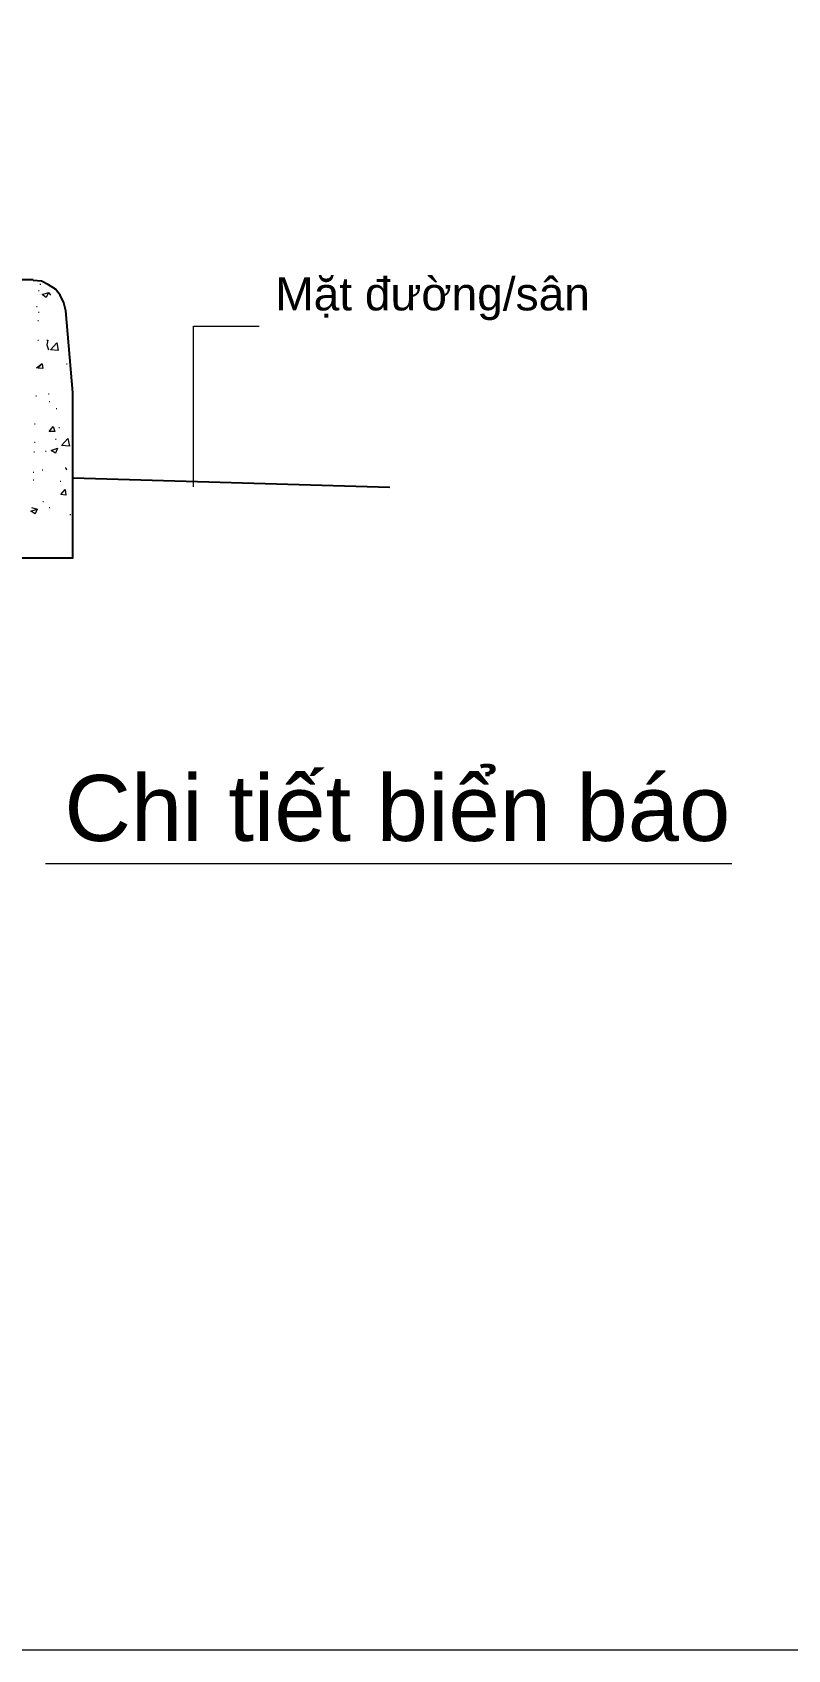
# Model space of a CAD drawing. Header units: millimetres. Extents: x 5117 to 246734, y -48177 to 129208.
# Drawn here: x 211935 to 212016, y 2173.7 to 2347 of the extents above; entities that cross this region are included whole.
import ezdxf

# ---------------------------------------------------------------- set-up
doc = ezdxf.new("R2010")
doc.units = ezdxf.units.MM
for name, color, linetype, lineweight in [('PCCC_241204-CHI TIET CAU TAO PCCC_dwg-1', 250, 'Continuous', 18), ('PDF_Geometry', 250, 'Continuous', 18), ('PDF_Geometry-1', 90, 'Continuous', 25), ('PDF_Text-1', 7, 'Continuous', 18)]:
    doc.layers.add(name, color=color, linetype=linetype, lineweight=lineweight)
doc.styles.add('Arial_2', font='arial_0.ttf', dxfattribs={"height": 3.536039})
doc.styles.add('Arial_3', font='arial_0.ttf', dxfattribs={"height": 7.072079})

# ---------------------------------------------------------------- blocks, each defined once
blk = doc.blocks.new('PCCC_241204-CHI TIET CAU TAO PCCC_dwg-1605646-PCCC-CHI TIẾT CÂU TẠO PCCC')
at = {"layer": 'PDF_Geometry'}
for p, q in [((3185.48, 2319.38), (3185.56, 2319.38)), ((3185.63, 2320.06), (3185.71, 2320.06)), ((3185.26, 2317.66), (3185.34, 2317.66)), ((3185.41, 2316.16), (3185.48, 2316.16)), ((3185.48, 2317.06), (3185.56, 2317.06)), ((3185.41, 2314.07), (3185.48, 2314.07)), ((3188.48, 2311.52), (3188.55, 2311.52)), ((3185.19, 2308.08), (3185.26, 2308.08)), ((3186.53, 2308.31), (3186.61, 2308.31)), ((3186.61, 2307.48), (3186.68, 2307.48)), ((3187.36, 2306.73), (3187.43, 2306.73)), ((3185.04, 2305.09), (3185.11, 2305.09)), ((3187.28, 2303.44), (3187.36, 2303.44)), ((3187.66, 2304.71), (3187.73, 2304.71)), ((3184.96, 2302.09), (3185.04, 2302.09)), ((3185.04, 2303.14), (3185.11, 2303.14)), ((3186.23, 2302.17), (3186.31, 2302.17)), ((3184.89, 2299.92), (3184.96, 2299.92)), ((3185.86, 2300.15), (3185.93, 2300.15)), ((3184.89, 2299.1), (3184.96, 2299.1)), ((3187.8, 2298.95), (3187.88, 2298.95)), ((3185.93, 2296.78), (3186.01, 2296.78)), ((3186.61, 2296.11), (3186.68, 2296.11)), ((3188.85, 2295.36), (3188.93, 2295.36)), ((3189.15, 2290.72), (3189.23, 2290.72)), ((3259.81, 2257.93), (3186.23, 2257.93))]:
    blk.add_line(p, q, dxfattribs=at)
at = {"layer": 'PDF_Geometry', "flags": 128}
for points in [[(3075.84, 2173.73), (3268.79, 2173.73), (3268.79, 2538.31), (3075.84, 2538.31)], [(3187.58, 2312.95), (3186.76, 2313.02), (3187.43, 2313.77)], [(3187.06, 2304.79), (3187.21, 2304.26), (3186.61, 2304.26)], [(3188.78, 2302.69), (3187.95, 2302.77), (3188.63, 2303.52)], [(3187.51, 2302.47), (3187.28, 2301.94), (3186.83, 2302.24)], [(3188.33, 2298.05), (3188.4, 2297.45), (3187.88, 2297.53)], [(3189.23, 2292.59), (3189.15, 2292.59)]]:
    blk.add_lwpolyline(points, close=True, dxfattribs=at)
for points in [[(3186.53, 2319.16), (3186.31, 2318.63), (3185.86, 2318.93), (3186.53, 2319.16), (3186.76, 2318.86)], [(3202.1, 2298.35), (3202.1, 2315.57), (3209.14, 2315.57)], [(3186.38, 2314.07), (3186.46, 2314.07), (3186.38, 2313.54), (3186.53, 2313.02)], [(3185.86, 2311.52), (3185.93, 2311), (3185.41, 2311.07), (3185.86, 2311.52), (3185.26, 2311.07)], [(3189.15, 2308.68), (3189.08, 2308.75), (3189.15, 2308.75)], [(3188.33, 2300.37), (3188.4, 2300.37), (3188.48, 2300.15)], [(3184.74, 2296.11), (3185.34, 2295.96), (3185.11, 2295.43), (3184.66, 2295.73), (3185.34, 2295.96)]]:
    blk.add_lwpolyline(points, dxfattribs=at)
at = {"layer": 'PDF_Geometry-1'}
blk.add_line((3223.13, 2298.28), (3189.15, 2299.25), dxfattribs=at)
at = {"layer": 'PDF_Geometry-1', "flags": 128}
blk.add_lwpolyline([(3184.89, 2320.51), (3177.78, 2320.51), (3175.01, 2290.72), (3189.15, 2290.72), (3189.15, 2308.45), (3188.4, 2317.21), (3188.18, 2318.04), (3187.8, 2318.86), (3187.28, 2319.53), (3186.53, 2319.98), (3185.78, 2320.36), (3184.89, 2320.43)], dxfattribs=at)
at = {"layer": 'PDF_Text-1', "attachment_point": 1, "line_spacing_factor": 0.941778}
for s, insert, char_height, width, style in [('M\\fArial|b0|i0|c254|p34|;ặt đường/sân', (3210.86, 2320.78), 3.536, 40.3049, 'Arial_2'), ('Chi ti\\fArial|b0|i0|c254|p34|;ết biển báo', (3188.25, 2267.46), 7.0721, 85.3719, 'Arial_3')]:
    blk.add_mtext(s, dxfattribs=dict(at, insert=insert, char_height=char_height, width=width, style=style))

msp = doc.modelspace()

# ---------------------------------------------------------------- block references
at = {"layer": 'PCCC_241204-CHI TIET CAU TAO PCCC_dwg-1'}
msp.add_blockref('PCCC_241204-CHI TIET CAU TAO PCCC_dwg-1605646-PCCC-CHI TIẾT CÂU TẠO PCCC', (208750.22, 0), dxfattribs=at)

doc.saveas('drawing.dxf')
